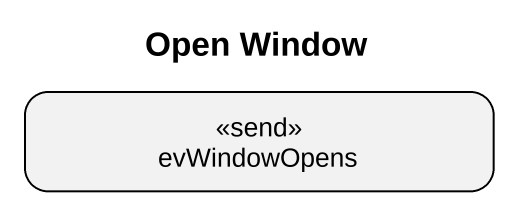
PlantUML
@startuml
title Open Window
hide empty description
state evWindowOpens <<send>>
@enduml
